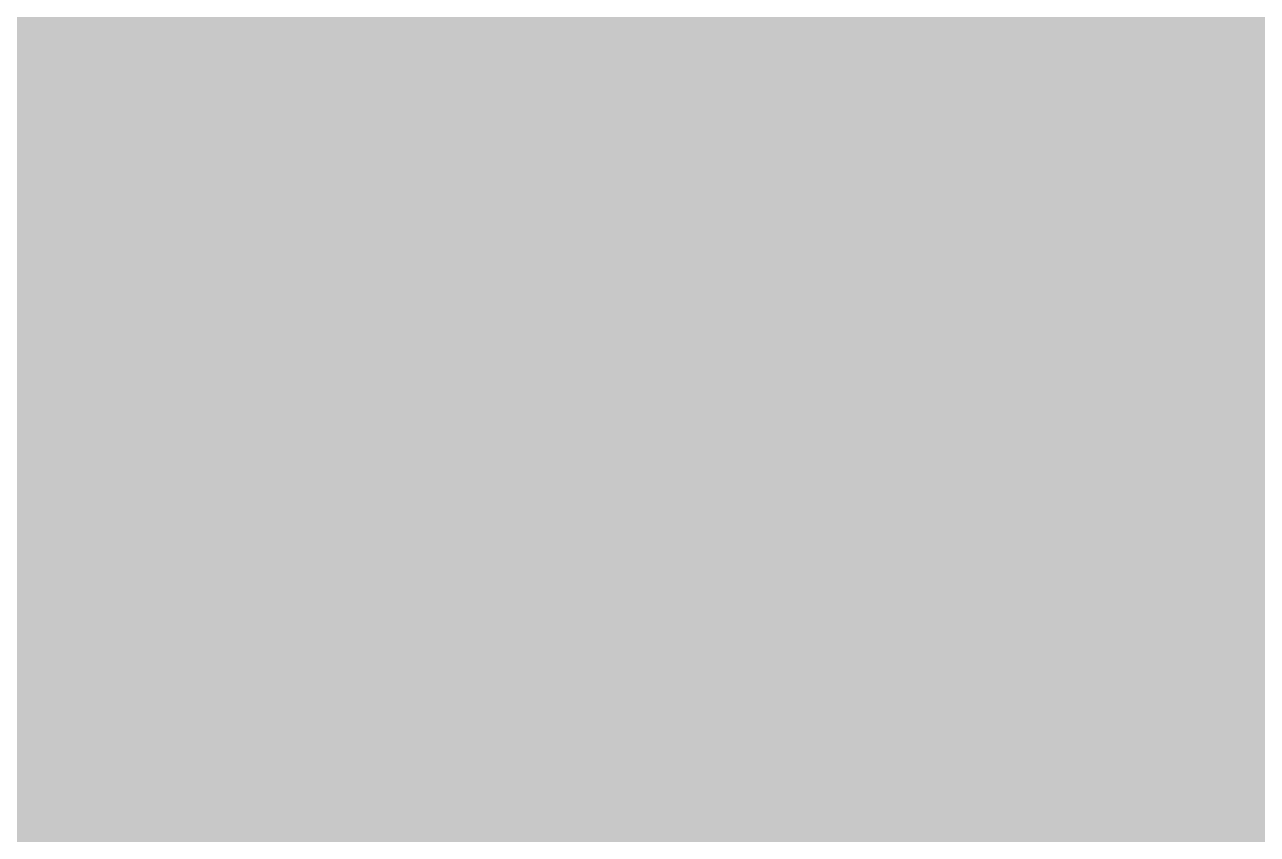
# Model space of a CAD drawing. Header units: inches. Extents: x -7 to 348, y -14 to 159.
# Drawn here: x 39.823 to 39.8878, y 34.8582 to 34.9008 of the extents above; entities that cross this region are included whole.
import ezdxf

# ---------------------------------------------------------------- set-up
doc = ezdxf.new("R2010")
doc.units = ezdxf.units.IN
for name, color, linetype in [('Bottom Layer', 5, 'Continuous'), ('Dimension', 6, 'Continuous'), ('Fabrication', 76, 'Continuous'), ('Top Layer', 1, 'Continuous')]:
    doc.layers.add(name, color=color, linetype=linetype)

msp = doc.modelspace()

# ---------------------------------------------------------------- linework, layer by layer
at = {"layer": 'Bottom Layer', "const_width": 0.254}
msp.add_lwpolyline([(39.792928, 34.707477, -0.410559), (39.390574, 35.396498)], format="xyb", dxfattribs=at)
at = {"layer": 'Dimension', "const_width": 0.254}
msp.add_lwpolyline([(29.163051, -5.347439), (42.362826, 43.914776)], dxfattribs=at)
for points in [[(58.31, 19.466999, 1), (13.309999, 19.466999, 1)], [(54.560335, 19.466926, 1), (17.060334, 19.466926, 1)]]:
    msp.add_lwpolyline(points, format="xyb", close=True, dxfattribs=at)
at = {"layer": 'Fabrication', "const_width": 0.0127}
msp.add_lwpolyline([(39.830446, 34.956476, -0.476876), (38.924748, 34.222814)], format="xyb", dxfattribs=at)
msp.add_lwpolyline([(39.830446, 34.956476, -0.476876), (38.924748, 34.222814)], format="xyb", dxfattribs=at)
msp.add_lwpolyline([(39.830446, 34.956476, -0.476876), (38.924748, 34.222814)], format="xyb", dxfattribs=at)
msp.add_lwpolyline([(39.830446, 34.956476, -0.476876), (38.924748, 34.222814)], format="xyb", dxfattribs=at)
for points in [[(39.853166, 34.907388), (39.853956, 34.905673)], [(39.853166, 34.907388), (39.853956, 34.905673)], [(39.853956, 34.905673), (39.854759, 34.903933)], [(39.853956, 34.905673), (39.854759, 34.903933)], [(39.854759, 34.903933), (39.855574, 34.902165)], [(39.854759, 34.903933), (39.855574, 34.902165)], [(39.855574, 34.902165), (39.856402, 34.900372)], [(39.855574, 34.902165), (39.856402, 34.900372)], [(39.856402, 34.900372), (39.857335, 34.89835)], [(39.856402, 34.900372), (39.857335, 34.89835)], [(39.857335, 34.89835), (39.858282, 34.896295)], [(39.857335, 34.89835), (39.858282, 34.896295)], [(39.858282, 34.896295), (39.859245, 34.894208)], [(39.858282, 34.896295), (39.859245, 34.894208)], [(39.859245, 34.894208), (39.860322, 34.891873)], [(39.859245, 34.894208), (39.860322, 34.891873)], [(39.860322, 34.891873), (39.861414, 34.889503)], [(39.860322, 34.891873), (39.861414, 34.889503)], [(39.861414, 34.889503), (39.862524, 34.887093)], [(39.861414, 34.889503), (39.862524, 34.887093)], [(39.862524, 34.887093), (39.863756, 34.884421)], [(39.862524, 34.887093), (39.863756, 34.884421)], [(39.863756, 34.884421), (39.865008, 34.881706)], [(39.863756, 34.884421), (39.865008, 34.881706)], [(39.865008, 34.881706), (39.866385, 34.878714)], [(39.865008, 34.881706), (39.866385, 34.878714)], [(39.866385, 34.878714), (39.867787, 34.875668)], [(39.866385, 34.878714), (39.867787, 34.875668)], [(39.867787, 34.875668), (39.869323, 34.872333)], [(39.867787, 34.875668), (39.869323, 34.872333)], [(39.869323, 34.872333), (39.870997, 34.868693)], [(39.869323, 34.872333), (39.870997, 34.868693)], [(39.870997, 34.868693), (39.872818, 34.864738)], [(39.870997, 34.868693), (39.872818, 34.864738)], [(39.872818, 34.864738), (39.874673, 34.860708)], [(39.872818, 34.864738), (39.874673, 34.860708)], [(39.874673, 34.860708), (39.876679, 34.856344)], [(39.874673, 34.860708), (39.876679, 34.856344)], [(39.876679, 34.856344), (39.878846, 34.851632)], [(39.876679, 34.856344), (39.878846, 34.851632)]]:
    msp.add_lwpolyline(points, dxfattribs=at)
at = {"layer": 'Fabrication', "const_width": 0.00635}
for points in [[(39.850781, 34.905673, 1), (39.857131, 34.905673, 1)], [(39.850781, 34.905673, 1), (39.857131, 34.905673, 1)], [(39.850781, 34.905673, 1), (39.857131, 34.905673, 1)], [(39.850781, 34.905673, 1), (39.857131, 34.905673, 1)], [(39.851584, 34.903933, 1), (39.857934, 34.903933, 1)], [(39.851584, 34.903933, 1), (39.857934, 34.903933, 1)], [(39.851584, 34.903933, 1), (39.857934, 34.903933, 1)], [(39.851584, 34.903933, 1), (39.857934, 34.903933, 1)], [(39.852399, 34.902165, 1), (39.858749, 34.902165, 1)], [(39.852399, 34.902165, 1), (39.858749, 34.902165, 1)], [(39.852399, 34.902165, 1), (39.858749, 34.902165, 1)], [(39.852399, 34.902165, 1), (39.858749, 34.902165, 1)], [(39.853227, 34.900372, 1), (39.859577, 34.900372, 1)], [(39.853227, 34.900372, 1), (39.859577, 34.900372, 1)], [(39.853227, 34.900372, 1), (39.859577, 34.900372, 1)], [(39.853227, 34.900372, 1), (39.859577, 34.900372, 1)], [(39.85416, 34.89835, 1), (39.86051, 34.89835, 1)], [(39.85416, 34.89835, 1), (39.86051, 34.89835, 1)], [(39.85416, 34.89835, 1), (39.86051, 34.89835, 1)], [(39.85416, 34.89835, 1), (39.86051, 34.89835, 1)], [(39.855107, 34.896295, 1), (39.861457, 34.896295, 1)], [(39.855107, 34.896295, 1), (39.861457, 34.896295, 1)], [(39.855107, 34.896295, 1), (39.861457, 34.896295, 1)], [(39.855107, 34.896295, 1), (39.861457, 34.896295, 1)], [(39.85607, 34.894208, 1), (39.86242, 34.894208, 1)], [(39.85607, 34.894208, 1), (39.86242, 34.894208, 1)], [(39.85607, 34.894208, 1), (39.86242, 34.894208, 1)], [(39.85607, 34.894208, 1), (39.86242, 34.894208, 1)], [(39.857147, 34.891873, 1), (39.863497, 34.891873, 1)], [(39.857147, 34.891873, 1), (39.863497, 34.891873, 1)], [(39.857147, 34.891873, 1), (39.863497, 34.891873, 1)], [(39.857147, 34.891873, 1), (39.863497, 34.891873, 1)], [(39.858239, 34.889503, 1), (39.864589, 34.889503, 1)], [(39.858239, 34.889503, 1), (39.864589, 34.889503, 1)], [(39.858239, 34.889503, 1), (39.864589, 34.889503, 1)], [(39.858239, 34.889503, 1), (39.864589, 34.889503, 1)], [(39.859349, 34.887093, 1), (39.865699, 34.887093, 1)], [(39.859349, 34.887093, 1), (39.865699, 34.887093, 1)], [(39.859349, 34.887093, 1), (39.865699, 34.887093, 1)], [(39.859349, 34.887093, 1), (39.865699, 34.887093, 1)], [(39.860581, 34.884421, 1), (39.866931, 34.884421, 1)], [(39.860581, 34.884421, 1), (39.866931, 34.884421, 1)], [(39.860581, 34.884421, 1), (39.866931, 34.884421, 1)], [(39.860581, 34.884421, 1), (39.866931, 34.884421, 1)], [(39.861833, 34.881706, 1), (39.868183, 34.881706, 1)], [(39.861833, 34.881706, 1), (39.868183, 34.881706, 1)], [(39.861833, 34.881706, 1), (39.868183, 34.881706, 1)], [(39.861833, 34.881706, 1), (39.868183, 34.881706, 1)], [(39.86321, 34.878714, 1), (39.86956, 34.878714, 1)], [(39.86321, 34.878714, 1), (39.86956, 34.878714, 1)], [(39.86321, 34.878714, 1), (39.86956, 34.878714, 1)], [(39.86321, 34.878714, 1), (39.86956, 34.878714, 1)], [(39.864612, 34.875668, 1), (39.870962, 34.875668, 1)], [(39.864612, 34.875668, 1), (39.870962, 34.875668, 1)], [(39.864612, 34.875668, 1), (39.870962, 34.875668, 1)], [(39.864612, 34.875668, 1), (39.870962, 34.875668, 1)], [(39.866148, 34.872333, 1), (39.872498, 34.872333, 1)], [(39.866148, 34.872333, 1), (39.872498, 34.872333, 1)], [(39.866148, 34.872333, 1), (39.872498, 34.872333, 1)], [(39.866148, 34.872333, 1), (39.872498, 34.872333, 1)], [(39.867822, 34.868693, 1), (39.874172, 34.868693, 1)], [(39.867822, 34.868693, 1), (39.874172, 34.868693, 1)], [(39.867822, 34.868693, 1), (39.874172, 34.868693, 1)], [(39.867822, 34.868693, 1), (39.874172, 34.868693, 1)], [(39.869643, 34.864738, 1), (39.875993, 34.864738, 1)], [(39.869643, 34.864738, 1), (39.875993, 34.864738, 1)], [(39.869643, 34.864738, 1), (39.875993, 34.864738, 1)], [(39.869643, 34.864738, 1), (39.875993, 34.864738, 1)], [(39.871498, 34.860708, 1), (39.877848, 34.860708, 1)], [(39.871498, 34.860708, 1), (39.877848, 34.860708, 1)], [(39.871498, 34.860708, 1), (39.877848, 34.860708, 1)], [(39.871498, 34.860708, 1), (39.877848, 34.860708, 1)], [(39.873504, 34.856344, 1), (39.879854, 34.856344, 1)], [(39.873504, 34.856344, 1), (39.879854, 34.856344, 1)], [(39.873504, 34.856344, 1), (39.879854, 34.856344, 1)], [(39.873504, 34.856344, 1), (39.879854, 34.856344, 1)]]:
    msp.add_lwpolyline(points, format="xyb", close=True, dxfattribs=at)
at = {"layer": 'Top Layer', "const_width": 2.032}
msp.add_lwpolyline([(23.959663, 38.67549, -0.53877), (58.062165, 22.885441)], format="xyb", dxfattribs=at)
at = {"layer": 'Top Layer', "const_width": 0.254}
msp.add_lwpolyline([(38.104956, 35.514354), (41.49093, 34.607076)], dxfattribs=at)

doc.saveas('drawing.dxf')
